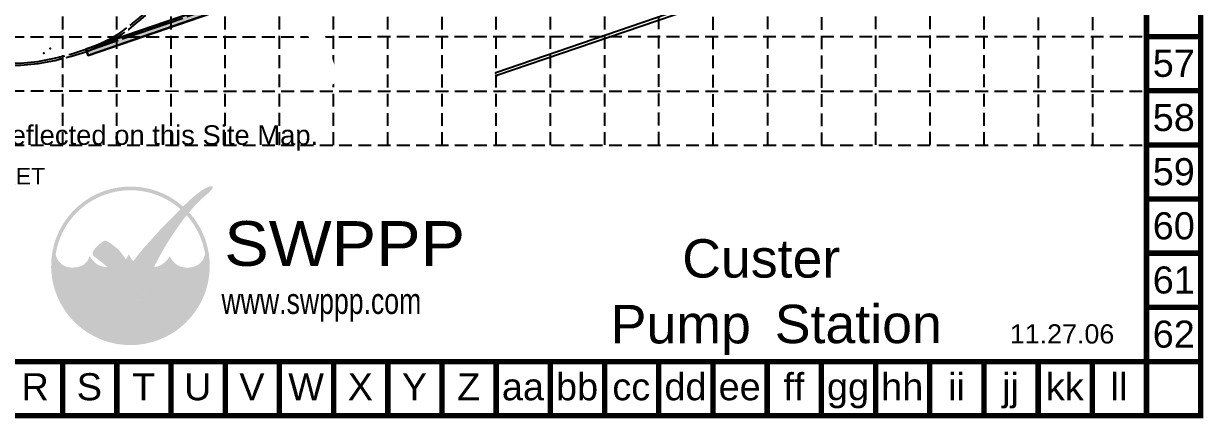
# Model space of a CAD drawing. Header units: feet. Extents: x 4829 to 5337, y 4560 to 5371.
# Drawn here: x 5061.3 to 5336.7, y 4560 to 4652.3 of the extents above; entities that cross this region are included whole.
import ezdxf
from ezdxf.enums import TextEntityAlignment as Align

# ---------------------------------------------------------------- set-up
doc = ezdxf.new("R2010")
doc.units = ezdxf.units.FT
doc.header["$LTSCALE"] = 20
doc.header["$MEASUREMENT"] = 0
doc.header["$PDSIZE"] = 0.5
doc.linetypes.add('HIDDEN', pattern=[0.375, 0.25, -0.125])
doc.linetypes.add('Prop.Base$0$DASHED', pattern=[0.8, 0.75, -0.05])
for name, color, linetype in [('BASE', 7, 'CONTINUOUS'), ('CONST-ENTRANCE', 3, 'CONTINUOUS'), ('GRID', 254, 'HIDDEN'), ('LEGEND', 7, 'CONTINUOUS'), ('LOGO', 7, 'CONTINUOUS'), ('Prop.Base$0$EPVMT', 8, 'Prop.Base$0$DASHED'), ('Prop.Base$0$GSR-PPvmtSolid', 50, 'CONTINUOUS'), ('Prop.Base$0$PLINE', 7, 'CONTINUOUS'), ('Prop.Base$0$PTGSR', 6, 'CONTINUOUS'), ('Prop.Base$0$PTgsr2', 5, 'CONTINUOUS'), ('Prop.Base$0$TBC', 8, 'Prop.Base$0$DASHED'), ('Prop.Base$0$TOPOTXT', 242, 'CONTINUOUS')]:
    doc.layers.add(name, color=color, linetype=linetype)
doc.styles.add("L200'", font='ARIAL.TTF', dxfattribs={"height": 0.001969})
doc.styles.add('LOGO1', font='Rockeb.TTF', dxfattribs={"height": 25})
doc.styles.get("Standard").update_dxf_attribs({"font": 'ARIAL.TTF'})

# ---------------------------------------------------------------- blocks, each defined once
blk = doc.blocks.new('new logo')
at = {"layer": 'LOGO'}
h = blk.add_hatch(color=170, dxfattribs=at)
h.paths.add_polyline_path([(67.43, 44.06), (66.82, 44.7), (66.35, 45.25), (65.96, 45.76), (65.54, 46.4), (65.09, 47.19), (64.7, 47.94), (64.44, 48.47), (64.18, 49.02), (63.92, 49.58), (63.67, 50.15), (63.31, 50.99), (62.9, 52), (62.6, 52.78), (62.42, 53.27), (62.25, 53.75), (62.07, 54.23), (61.88, 54.72), (61.69, 55.22), (61.48, 55.74), (61.26, 56.27), (61.03, 56.81), (60.78, 57.37), (60.52, 57.93), (60.25, 58.5), (59.96, 59.07), (59.66, 59.64), (59.34, 60.2), (59.02, 60.77), (58.68, 61.32), (58.34, 61.87), (57.99, 62.4), (57.64, 62.91), (57.29, 63.4), (56.95, 63.87), (56.61, 64.32), (56.27, 64.74), (55.93, 65.14), (55.58, 65.53), (55.23, 65.91), (54.91, 66.23), (53.98, 66.22), (52.92, 66.33), (52.05, 66.5), (51.45, 66.64), (50.85, 66.81), (50.26, 67.01), (49.41, 67.35), (48.33, 67.91), (47.34, 68.56), (46.46, 69.26), (45.69, 70.02), (45.01, 70.79), (44.44, 71.52), (43.98, 72.16), (43.6, 72.69), (43.42, 72.95), (43.25, 73.18), (43.1, 73.38), (42.96, 73.53), (42.85, 73.65), (42.75, 73.73), (42.66, 73.76), (42.59, 73.76), (42.53, 73.71), (42.48, 73.63), (42.43, 73.52), (42.38, 73.38), (42.33, 73.22), (42.19, 72.76), (41.96, 72.1), (41.67, 71.46), (41.36, 70.91), (40.98, 70.34), (40.53, 69.77), (40.01, 69.21), (39.42, 68.67), (38.77, 68.17), (38.06, 67.7), (37.31, 67.27), (36.53, 66.9), (35.73, 66.59), (34.88, 66.34), (33.96, 66.14), (32.97, 65.99), (31.89, 65.9), (30.76, 65.86), (29.65, 65.89), (28.59, 65.97), (27.62, 66.13), (26.71, 66.36), (25.83, 66.67), (24.95, 67.08), (24.08, 67.58), (23.21, 68.18), (22.36, 68.88), (21.76, 69.47), (21.37, 69.89), (20.98, 70.36), (20.61, 70.88), (20.24, 71.46), (19.89, 72.13), (19.54, 72.89), (19.19, 73.77), (18.85, 74.77, -0.595729), (106.28, 106.77), (106.97, 107.48), (107.53, 108.05), (108.12, 108.64, 37.93689), (112.29, 104.53), (112.05, 104.24), (111.57, 103.66), (111.09, 103.06), (110.61, 102.47, -0.146449), (123.57, 75.01), (123.33, 74.47), (123.13, 73.97), (122.94, 73.5), (122.77, 73.07), (122.51, 72.4), (122.22, 71.72), (121.9, 71.1), (121.52, 70.53), (121.11, 70), (120.66, 69.51), (120.15, 69.03), (119.62, 68.57), (119.04, 68.14), (118.44, 67.73), (117.81, 67.36), (117.15, 67.03), (116.47, 66.74), (115.76, 66.49), (115.03, 66.28), (114.28, 66.11), (113.5, 65.97), (112.72, 65.88), (111.92, 65.82), (111.11, 65.8), (110.29, 65.82), (109.44, 65.89), (108.56, 66.01), (107.66, 66.19), (106.75, 66.43), (105.88, 66.73), (105.05, 67.1), (104.26, 67.53), (103.5, 68.04), (102.78, 68.61), (102.07, 69.26), (101.4, 69.96), (100.78, 70.68), (100.24, 71.38), (99.83, 72.02), (99.55, 72.52), (99.4, 72.79), (99.26, 73.03), (99.13, 73.24), (99.02, 73.4), (98.92, 73.52), (98.82, 73.58), (98.72, 73.6), (98.63, 73.58), (98.54, 73.51), (98.45, 73.42), (98.36, 73.3), (98.26, 73.16), (98.17, 73), (98.06, 72.83), (97.8, 72.39), (97.42, 71.81), (96.93, 71.14), (96.41, 70.55), (95.93, 70.06), (95.41, 69.58), (94.84, 69.11), (94.21, 68.65), (93.52, 68.19), (92.75, 67.74), (91.9, 67.28), (90.95, 66.85), (90.08, 66.57), (89.39, 66.39), (88.62, 66.22), (87.78, 66.08), (87.59, 65.61), (87.38, 65.07), (87.13, 64.45), (86.86, 63.76), (86.57, 63), (86.26, 62.19), (85.94, 61.33), (85.6, 60.44), (85.25, 59.53), (84.91, 58.59), (84.56, 57.66), (84.21, 56.72), (83.87, 55.8), (83.53, 54.89), (83.21, 54.02), (82.9, 53.18), (82.61, 52.38), (82.34, 51.64), (82.09, 50.96), (81.86, 50.33), (81.65, 49.76), (81.33, 48.95), (80.94, 48.06), (80.54, 47.29), (80.1, 46.58), (79.62, 45.94), (79.13, 45.36), (78.61, 44.81), (78.1, 44.32), (77.57, 43.87), (77.04, 43.47), (76.48, 43.12), (75.9, 42.81), (75.31, 42.55), (74.58, 42.28), (73.74, 42.05), (72.97, 41.94), (72.25, 41.93), (71.55, 42.04), (70.87, 42.22), (70.06, 42.5), (69.36, 42.77), (68.67, 43.11), (68.04, 43.53)])
h.paths.add_polyline_path([(71.76, 72.04), (70.7, 73.9), (70.07, 75.23), (69.69, 74.29), (68.67, 72.59), (67.85, 71.67), (67.95, 71.51), (68.11, 71.24), (68.27, 70.99), (68.41, 70.76), (68.55, 70.55), (68.68, 70.37), (68.8, 70.21), (68.92, 70.07), (69.04, 69.95), (69.15, 69.84), (69.26, 69.75), (69.37, 69.67), (69.48, 69.59), (69.59, 69.52), (69.7, 69.46), (69.82, 69.41), (69.94, 69.36), (70.05, 69.32), (70.17, 69.28), (70.29, 69.25), (70.41, 69.22), (70.53, 69.2), (70.64, 69.18), (70.76, 69.17), (70.88, 69.16), (71, 69.15), (71.11, 69.15), (71.22, 69.16), (71.33, 69.17), (71.44, 69.19), (71.54, 69.21), (71.64, 69.24), (71.74, 69.27), (71.84, 69.31), (71.94, 69.35), (72.04, 69.4), (72.14, 69.45), (72.24, 69.51), (72.35, 69.58), (72.45, 69.65), (72.56, 69.72), (72.67, 69.81), (72.78, 69.9), (72.89, 70), (73, 70.1), (73.11, 70.21), (73.22, 70.34), (73.3, 70.42), (72.52, 71.08)], flags=17)
blk.add_hatch(color=240, dxfattribs=at).paths.add_polyline_path([(117.73, 117.3), (118.86, 118.16), (119.82, 118.88), (120.63, 119.47), (121.31, 119.95), (121.89, 120.34), (122.37, 120.64), (122.78, 120.89), (123.13, 121.1), (123.45, 121.27), (123.73, 121.42), (123.99, 121.55), (124.22, 121.67), (124.44, 121.77), (124.65, 121.85), (124.84, 121.93), (125.03, 122.01), (125.21, 122.09), (125.4, 122.16), (125.58, 122.23), (125.76, 122.3), (125.93, 122.37), (126.1, 122.44), (126.26, 122.49), (126.41, 122.55), (126.56, 122.6), (126.69, 122.64), (126.82, 122.67), (126.95, 122.71), (127.06, 122.73), (127.18, 122.76), (127.29, 122.78), (127.39, 122.79), (127.5, 122.8), (127.6, 122.81), (127.7, 122.82), (127.79, 122.82), (127.89, 122.82), (127.98, 122.82), (128.06, 122.81), (128.14, 122.8), (128.22, 122.79), (128.29, 122.78), (128.35, 122.76), (128.42, 122.74), (128.47, 122.72), (128.52, 122.7), (128.57, 122.67), (128.62, 122.64), (128.65, 122.61), (128.69, 122.57), (128.72, 122.53), (128.75, 122.49), (128.77, 122.44), (128.79, 122.39), (128.81, 122.34), (128.82, 122.28), (128.83, 122.21), (128.84, 122.14), (128.84, 122.07), (128.84, 122), (128.83, 121.92), (128.82, 121.84), (128.81, 121.76), (128.79, 121.68), (128.77, 121.6), (128.74, 121.52), (128.7, 121.44), (128.66, 121.35), (128.61, 121.26), (128.56, 121.16), (128.5, 121.06), (128.43, 120.95), (128.35, 120.83), (128.27, 120.7), (128.18, 120.57), (128.08, 120.42), (127.96, 120.27), (127.85, 120.12), (127.71, 119.96), (127.57, 119.79), (127.42, 119.62), (127.25, 119.44), (127.06, 119.24), (126.84, 119.03), (126.58, 118.79), (126.28, 118.52), (125.94, 118.21), (125.54, 117.86), (125.08, 117.47), (124.58, 117.04), (124.04, 116.57), (123.48, 116.08), (122.89, 115.57), (122.3, 115.05), (121.71, 114.53), (121.13, 114.01), (120.58, 113.5), (120.04, 112.99), (119.52, 112.49), (119.01, 111.99), (118.51, 111.49), (118.02, 110.99), (117.53, 110.47), (117.03, 109.94), (116.53, 109.4), (116.03, 108.85), (115.52, 108.29), (115.02, 107.71), (114.51, 107.14), (114.01, 106.56), (113.51, 105.98), (113.02, 105.4), (112.54, 104.82), (112.05, 104.24), (111.57, 103.66), (111.09, 103.06), (110.59, 102.44), (110.09, 101.8), (109.56, 101.13), (109.02, 100.43), (108.45, 99.68), (107.87, 98.9), (107.27, 98.1), (106.66, 97.27), (106.04, 96.43), (105.43, 95.59), (104.82, 94.74), (104.23, 93.91), (103.65, 93.08), (103.08, 92.27), (102.52, 91.46), (101.97, 90.65), (101.42, 89.84), (100.87, 89.01), (100.32, 88.18), (99.77, 87.33), (99.2, 86.45), (98.63, 85.56), (98.06, 84.66), (97.5, 83.76), (96.94, 82.87), (96.4, 81.99), (95.88, 81.13), (95.38, 80.29), (94.91, 79.49), (94.46, 78.72), (94.03, 77.96), (93.61, 77.23), (93.21, 76.5), (92.81, 75.77), (92.41, 75.04), (92.01, 74.29), (91.6, 73.54), (91.18, 72.77), (90.78, 72.02), (90.38, 71.27), (90, 70.56), (89.64, 69.88), (89.31, 69.25), (89.01, 68.69), (88.75, 68.19), (88.53, 67.74), (88.33, 67.32), (88.15, 66.92), (87.97, 66.52), (87.78, 66.08), (87.59, 65.61), (87.38, 65.07), (87.13, 64.45), (86.86, 63.76), (86.57, 63), (86.26, 62.19), (85.94, 61.33), (85.6, 60.44), (85.25, 59.53), (84.91, 58.59), (84.56, 57.66), (84.21, 56.72), (83.87, 55.8), (83.53, 54.89), (83.21, 54.02), (82.9, 53.18), (82.61, 52.38), (82.34, 51.64), (82.09, 50.96), (81.86, 50.33), (81.65, 49.76), (81.44, 49.23), (81.24, 48.75), (81.04, 48.29), (80.84, 47.87), (80.64, 47.48), (80.43, 47.11), (80.2, 46.75), (79.97, 46.41), (79.73, 46.09), (79.49, 45.78), (79.24, 45.49), (78.99, 45.21), (78.74, 44.95), (78.48, 44.69), (78.23, 44.45), (77.97, 44.21), (77.71, 43.99), (77.44, 43.78), (77.17, 43.58), (76.9, 43.39), (76.62, 43.21), (76.33, 43.04), (76.04, 42.89), (75.75, 42.75), (75.45, 42.62), (75.16, 42.5), (74.87, 42.39), (74.58, 42.29), (74.3, 42.2), (74.02, 42.13), (73.75, 42.07), (73.49, 42.02), (73.23, 41.98), (72.98, 41.95), (72.73, 41.94), (72.49, 41.93), (72.24, 41.94), (72.01, 41.97), (71.77, 42), (71.53, 42.05), (71.3, 42.11), (71.06, 42.17), (70.83, 42.24), (70.59, 42.32), (70.35, 42.4), (70.12, 42.48), (69.88, 42.57), (69.64, 42.66), (69.4, 42.76), (69.16, 42.87), (68.93, 42.98), (68.69, 43.11), (68.47, 43.25), (68.25, 43.39), (68.04, 43.55), (67.83, 43.72), (67.62, 43.9), (67.42, 44.09), (67.22, 44.28), (67.03, 44.49), (66.83, 44.69), (66.64, 44.9), (66.45, 45.13), (66.26, 45.36), (66.06, 45.62), (65.86, 45.91), (65.65, 46.23), (65.43, 46.59), (65.2, 47), (64.96, 47.45), (64.7, 47.94), (64.44, 48.47), (64.18, 49.02), (63.92, 49.58), (63.67, 50.15), (63.43, 50.71), (63.2, 51.26), (62.99, 51.78), (62.79, 52.29), (62.6, 52.78), (62.42, 53.27), (62.25, 53.75), (62.07, 54.23), (61.88, 54.72), (61.69, 55.22), (61.48, 55.74), (61.26, 56.27), (61.03, 56.81), (60.78, 57.37), (60.52, 57.93), (60.25, 58.5), (59.96, 59.07), (59.66, 59.64), (59.34, 60.2), (59.02, 60.77), (58.68, 61.32), (58.34, 61.87), (57.99, 62.4), (57.64, 62.91), (57.29, 63.4), (56.95, 63.87), (56.61, 64.32), (56.27, 64.74), (55.93, 65.14), (55.58, 65.53), (55.23, 65.91), (54.86, 66.28), (54.49, 66.65), (54.09, 67.01), (53.68, 67.39), (53.25, 67.76), (52.81, 68.14), (52.35, 68.52), (51.89, 68.9), (51.42, 69.28), (50.95, 69.66), (50.48, 70.04), (50.01, 70.41), (49.54, 70.78), (49.09, 71.13), (48.65, 71.47), (48.24, 71.8), (47.84, 72.11), (47.47, 72.4), (47.14, 72.66), (46.83, 72.9), (46.56, 73.11), (46.32, 73.3), (46.11, 73.47), (45.92, 73.63), (45.75, 73.78), (45.6, 73.92), (45.46, 74.05), (45.34, 74.18), (45.23, 74.31), (45.13, 74.44), (45.04, 74.56), (44.96, 74.69), (44.9, 74.82), (44.84, 74.96), (44.8, 75.1), (44.76, 75.24), (44.73, 75.39), (44.72, 75.54), (44.71, 75.69), (44.7, 75.84), (44.71, 75.99), (44.72, 76.15), (44.75, 76.3), (44.78, 76.45), (44.81, 76.6), (44.86, 76.75), (44.92, 76.9), (44.99, 77.06), (45.07, 77.23), (45.17, 77.4), (45.29, 77.59), (45.42, 77.8), (45.57, 78.01), (45.73, 78.24), (45.91, 78.48), (46.11, 78.73), (46.32, 78.99), (46.55, 79.26), (46.8, 79.54), (47.06, 79.83), (47.33, 80.13), (47.62, 80.43), (47.91, 80.73), (48.21, 81.04), (48.52, 81.34), (48.84, 81.64), (49.16, 81.93), (49.48, 82.21), (49.79, 82.48), (50.1, 82.74), (50.41, 82.98), (50.7, 83.21), (50.98, 83.42), (51.24, 83.62), (51.49, 83.79), (51.7, 83.95), (51.9, 84.08), (52.08, 84.19), (52.25, 84.29), (52.4, 84.38), (52.55, 84.45), (52.68, 84.51), (52.82, 84.56), (52.95, 84.61), (53.08, 84.64), (53.21, 84.67), (53.34, 84.69), (53.47, 84.7), (53.6, 84.7), (53.72, 84.69), (53.85, 84.68), (53.97, 84.65), (54.1, 84.62), (54.22, 84.58), (54.35, 84.54), (54.48, 84.48), (54.61, 84.43), (54.74, 84.36), (54.88, 84.3), (55.02, 84.23), (55.17, 84.15), (55.34, 84.06), (55.51, 83.97), (55.7, 83.86), (55.91, 83.73), (56.14, 83.59), (56.4, 83.42), (56.68, 83.23), (56.99, 83.01), (57.32, 82.78), (57.67, 82.53), (58.03, 82.27), (58.4, 81.99), (58.79, 81.71), (59.18, 81.42), (59.57, 81.13), (59.97, 80.83), (60.37, 80.53), (60.76, 80.22), (61.15, 79.91), (61.54, 79.59), (61.91, 79.27), (62.28, 78.93), (62.64, 78.6), (62.98, 78.25), (63.32, 77.9), (63.65, 77.54), (63.97, 77.17), (64.29, 76.79), (64.6, 76.4), (64.91, 76.01), (65.22, 75.6), (65.52, 75.19), (65.82, 74.78), (66.11, 74.37), (66.39, 73.96), (66.66, 73.57), (66.91, 73.18), (67.15, 72.81), (67.37, 72.45), (67.58, 72.12), (67.77, 71.8), (67.95, 71.51), (68.11, 71.24), (68.27, 70.99), (68.41, 70.76), (68.55, 70.55), (68.68, 70.37), (68.8, 70.21), (68.92, 70.07), (69.04, 69.95), (69.15, 69.84), (69.26, 69.75), (69.37, 69.67), (69.48, 69.59), (69.59, 69.52), (69.7, 69.46), (69.82, 69.41), (69.94, 69.36), (70.05, 69.32), (70.17, 69.28), (70.29, 69.25), (70.41, 69.22), (70.53, 69.2), (70.64, 69.18), (70.76, 69.17), (70.88, 69.16), (71, 69.15), (71.11, 69.15), (71.22, 69.16), (71.33, 69.17), (71.44, 69.19), (71.54, 69.21), (71.64, 69.24), (71.74, 69.27), (71.84, 69.31), (71.94, 69.35), (72.04, 69.4), (72.14, 69.45), (72.24, 69.51), (72.35, 69.58), (72.45, 69.65), (72.56, 69.72), (72.67, 69.81), (72.78, 69.9), (72.89, 70), (73, 70.1), (73.11, 70.21), (73.22, 70.34), (73.34, 70.47), (73.46, 70.61), (73.58, 70.77), (73.72, 70.94), (73.85, 71.12), (74, 71.32), (74.15, 71.53), (74.32, 71.77), (74.5, 72.01), (74.68, 72.27), (74.88, 72.55), (75.09, 72.84), (75.32, 73.15), (75.56, 73.46), (75.82, 73.79), (76.09, 74.14), (76.37, 74.49), (76.67, 74.87), (76.99, 75.25), (77.32, 75.65), (77.66, 76.07), (78.02, 76.5), (78.39, 76.95), (78.77, 77.42), (79.18, 77.91), (79.6, 78.4), (80.03, 78.92), (80.49, 79.45), (80.96, 80), (81.46, 80.56), (81.97, 81.13), (82.5, 81.72), (83.04, 82.31), (83.59, 82.91), (84.14, 83.51), (84.68, 84.1), (85.22, 84.68), (85.74, 85.25), (86.24, 85.81), (86.73, 86.35), (87.2, 86.89), (87.67, 87.41), (88.13, 87.94), (88.59, 88.46), (89.06, 88.98), (89.53, 89.52), (90.01, 90.05), (90.5, 90.6), (91, 91.16), (91.52, 91.73), (92.06, 92.31), (92.61, 92.9), (93.18, 93.5), (93.77, 94.12), (94.38, 94.75), (95.01, 95.39), (95.64, 96.03), (96.28, 96.68), (96.92, 97.32), (97.56, 97.96), (98.19, 98.58), (98.8, 99.19), (99.39, 99.77), (99.96, 100.34), (100.52, 100.9), (101.07, 101.45), (101.61, 101.98), (102.14, 102.52), (102.66, 103.05), (103.19, 103.59), (103.72, 104.13), (104.25, 104.67), (104.78, 105.23), (105.32, 105.78), (105.86, 106.34), (106.41, 106.91), (106.97, 107.48), (107.53, 108.05), (108.11, 108.62), (108.69, 109.2), (109.27, 109.77), (109.86, 110.34), (110.45, 110.91), (111.04, 111.47), (111.62, 112.02), (112.2, 112.56), (112.77, 113.1), (113.35, 113.62), (113.95, 114.16), (114.58, 114.71), (115.26, 115.3), (116.01, 115.91), (116.82, 116.58)])
at = {"layer": 'LOGO', "style": 'LOGO1'}
for s, height, width, p in [('SWPPP', 31.324, 1.115, (136.96, 67.05)), ('www.swppp.com', 18.1118, 0.77, (135.01, 33.35))]:
    blk.add_text(s, height=height, dxfattribs=dict(at, width=width)).set_placement(p)

msp = doc.modelspace()

# ---------------------------------------------------------------- linework, layer by layer
at = {"layer": 'BASE', "const_width": 1.27}
for points in [[(5336.05, 4649.23), (5323.4, 4649.23)], [(5336.05, 4636.58), (5323.4, 4636.58)], [(5336.05, 4623.93), (5323.4, 4623.93)], [(5336.05, 4611.28), (5323.4, 4611.28)], [(5336.05, 4598.63), (5323.4, 4598.63)], [(5336.05, 4585.97), (5323.4, 4585.97)], [(5070.38, 4573.32), (5070.38, 4560.67)], [(5083.03, 4573.32), (5083.03, 4560.67)], [(5095.68, 4573.32), (5095.68, 4560.67)], [(5108.33, 4573.32), (5108.33, 4560.67)], [(5120.98, 4573.32), (5120.98, 4560.67)], [(5133.63, 4573.32), (5133.63, 4560.67)], [(5146.28, 4573.32), (5146.28, 4560.67)], [(5158.94, 4573.32), (5158.94, 4560.67)], [(5171.59, 4573.32), (5171.59, 4560.67)], [(5184.24, 4573.32), (5184.24, 4560.67)], [(5196.89, 4573.32), (5196.89, 4560.67)], [(5209.54, 4573.32), (5209.54, 4560.67)], [(5222.19, 4573.32), (5222.19, 4560.67)], [(5234.84, 4573.32), (5234.84, 4560.67)], [(5247.49, 4573.32), (5247.49, 4560.67)], [(5260.15, 4573.32), (5260.15, 4560.67)], [(5272.8, 4573.32), (5272.8, 4560.67)], [(5285.45, 4573.32), (5285.45, 4560.67)], [(5298.1, 4573.32), (5298.1, 4560.67)], [(5310.75, 4573.32), (5310.75, 4560.67)], [(5323.4, 4573.32), (5323.4, 4560.67)], [(5336.05, 4573.32), (5323.4, 4573.32)]]:
    msp.add_lwpolyline(points, dxfattribs=at)
at = {"layer": 'GRID', "color": 8, "linetype": 'HIDDEN', "ltscale": 0.6}
for p, q in [((5070.38, 4623.9), (5070.38, 5357.7)), ((5083.03, 4623.89), (5083.03, 5357.7)), ((5095.68, 4623.89), (5095.68, 5357.7)), ((5108.33, 4623.89), (5108.33, 5357.7)), ((5120.98, 4623.89), (5120.98, 5357.7)), ((5133.63, 4623.89), (5133.63, 5357.7)), ((5146.28, 4623.88), (5146.28, 5357.7)), ((5158.94, 4623.88), (5158.94, 5357.7)), ((5171.59, 4623.88), (5171.59, 5357.7)), ((5184.24, 4623.88), (5184.24, 5357.7)), ((5196.95, 4623.91), (5196.89, 5357.7)), ((5209.59, 4623.97), (5209.54, 5357.7)), ((5222.23, 4623.82), (5222.19, 5357.7)), ((5235, 4623.93), (5234.9, 5357.98)), ((5247.58, 4623.8), (5247.55, 5357.98)), ((5260.24, 4623.96), (5260.2, 5357.98)), ((5272.92, 4624), (5272.85, 5357.98)), ((5285.54, 4623.89), (5285.5, 5357.98)), ((5298.22, 4623.72), (5298.16, 5357.98)), ((5310.88, 4623.76), (5310.81, 5357.98)), ((4842.38, 4649.16), (5322.88, 4649.25)), ((4842.42, 4636.54), (5322.93, 4636.51)), ((4842.42, 4623.93), (5322.91, 4623.86))]:
    msp.add_line(p, q, dxfattribs=at)
at = {"layer": 'Prop.Base$0$EPVMT', "linetype": 'Continuous'}
for p, q in [((5220.16, 4657.45), (5171.51, 4640.77)), ((5220.46, 4656.71), (5171.72, 4640.14))]:
    msp.add_line(p, q, dxfattribs=at)
at = {"layer": 'Prop.Base$0$PTGSR'}
for p in [(5082.47, 4649.28, 654.56), (5065.96, 4645.36, 654.83), (5067.45, 4646.47, 654.74), (5069.61, 4644.43, 654.95)]:
    msp.add_point(p, dxfattribs=at)
at = {"layer": 'Prop.Base$0$PTgsr2', "color": 5}
for p in [(5171.51, 4640.77), (5171.72, 4640.14)]:
    msp.add_point(p, dxfattribs=at)
at = {"layer": 'Prop.Base$0$TBC', "flags": 128}
for points in [[(4951.83, 4904.55), (4964.42, 4858.66), (4969.16, 4844.59), (4974.35, 4836.1), (4978.31, 4824.07), (4979.92, 4813.31), (5031.01, 4663.56), (5032.18, 4660.6), (5033.62, 4657.78), (5035.3, 4655.14), (5037.45, 4652.38), (5039.84, 4649.92), (5042.43, 4647.76), (5045.18, 4645.96), (5048.06, 4644.52), (5052.17, 4643.21), (5056.36, 4642.59), (5060.54, 4642.55), (5064.63, 4642.95), (5068.56, 4643.68), (5072.42, 4644.65), (5075.98, 4645.78), (5079.2, 4647.06), (5082.04, 4648.46), (5084.01, 4649.65), (5085.79, 4650.92), (5087.47, 4652.28), (5088.61, 4653.25), (5089.8, 4654.27)], [(4952.32, 4904.69), (4964.9, 4858.81), (4969.61, 4844.8), (4974.81, 4836.31), (4978.79, 4824.18), (4980.41, 4813.43), (5031.48, 4663.74), (5032.64, 4660.8), (5034.06, 4658.03), (5035.71, 4655.42), (5037.83, 4652.71), (5040.18, 4650.28), (5042.72, 4648.17), (5045.42, 4646.39), (5048.25, 4644.99), (5052.29, 4643.69), (5056.4, 4643.09), (5060.52, 4643.05), (5064.56, 4643.45), (5068.45, 4644.17), (5072.29, 4645.13), (5075.82, 4646.26), (5079, 4647.52), (5081.8, 4648.9), (5083.74, 4650.07), (5085.48, 4651.32), (5087.16, 4652.66), (5088.29, 4653.62), (5089.48, 4654.65)]]:
    msp.add_lwpolyline(points, dxfattribs=at)

# ---------------------------------------------------------------- block references
at = {"layer": 'CONST-ENTRANCE', "color": 43, "xscale": 0.3333333333339397, "yscale": 0.3333333333339397, "zscale": 0.3333333333333333}
msp.add_blockref('new logo', (5062.45, 4573.33), dxfattribs=at)

# ---------------------------------------------------------------- texts
at = {"layer": 'BASE'}
for s, height, p in [('57', 6.326, (5329.77, 4642.99)), ('58', 6.326, (5329.77, 4630.34)), ('59', 6.326, (5329.77, 4617.68)), ('60', 6.326, (5329.77, 4605.03)), ('61', 6.326, (5329.77, 4592.38)), ('62', 6.326, (5329.77, 4579.73)), ('R', 6.33, (5063.96, 4567.44)), ('S', 6.33, (5076.61, 4567.44)), ('T', 6.33, (5089.26, 4567.44)), ('U', 6.33, (5101.91, 4567.44)), ('V', 6.33, (5114.56, 4567.44)), ('W', 6.33, (5127.21, 4567.44)), ('X', 6.33, (5139.86, 4567.44)), ('Y', 6.33, (5152.51, 4567.44)), ('Z', 6.33, (5165.17, 4567.44)), ('bb', 6.326, (5190.47, 4567.44)), ('dd', 6.326, (5215.77, 4567.44)), ('ff', 6.326, (5241.07, 4567.44)), ('hh', 6.326, (5266.38, 4567.44)), ('ii', 6.326, (5279.03, 4567.44)), ('jj', 6.326, (5291.68, 4567.44)), ('kk', 6.326, (5304.33, 4567.44)), ('ll', 6.326, (5316.98, 4567.44)), ('aa', 6.326, (5177.82, 4567.44)), ('cc', 6.326, (5203.12, 4567.44)), ('ee', 6.326, (5228.42, 4567.44)), ('gg', 6.326, (5253.72, 4567.44))]:
    msp.add_text(s, height=height, dxfattribs=at).set_placement(p, align=Align.MIDDLE_CENTER)
at = {"layer": 'BASE', "color": 7, "style": "L200'"}
msp.add_text('Location of concrete washout will be determined in the field and will be reflected on this Site Map.', height=4.577, dxfattribs=at).set_placement((4854.96, 4623.94))
at = {"layer": 'BASE'}
for s, height, p in [('Custer', 8.968, (5233.46, 4592.93)), ('Pump ', 8.968, (5216.42, 4577.57)), ('Station', 8.968, (5256.12, 4577.62)), ('11.27.06', 4.484, (5303.69, 4577.54))]:
    msp.add_text(s, height=height, dxfattribs=at).set_placement(p, align=Align.CENTER)
at = {"layer": 'LEGEND', "style": "L200'"}
msp.add_text('EROSION CONTROL BLANKET', height=3.8402, dxfattribs=at).set_placement((4987.89, 4614.7))

# ---------------------------------------------------------------- next in the draw order: wipeouts: each hides what was drawn before it
msp.add_wipeout([(5126.2, 4653.85), (5131.77, 4637.53), (5135.06, 4638.68), (5129.79, 4655.06)]).dxf.layer = 'Prop.Base$0$TOPOTXT'

# ---------------------------------------------------------------- next in the draw order: hatches: boundary and pattern name
at = {"layer": 'Prop.Base$0$GSR-PPvmtSolid'}
msp.add_hatch(color=30, dxfattribs=at).paths.add_polyline_path([(5076.32, 4644.84), (5075.82, 4646.26), (5159.77, 4675.11), (5160.25, 4673.7)])

# ---------------------------------------------------------------- next in the draw order: linework, layer by layer
at = {"layer": 'BASE', "const_width": 1.27}
for points in [[(5336.05, 4560.67), (5336.05, 5370.35), (4830, 5370.35), (4830, 4560.67)], [(5323.4, 4573.32), (5323.4, 5357.7), (4842.65, 5357.7), (4842.65, 4573.32)]]:
    msp.add_lwpolyline(points, close=True, dxfattribs=at)
at = {"layer": 'Prop.Base$0$EPVMT', "flags": 128}
msp.add_lwpolyline([(5217.86, 4694.55, -0.545575), (5204.49, 4704.75), (5227.34, 4991.05, 0.066712), (5225.91, 5017.58), (5208.79, 5018.95, -0.119425), (5214.65, 4982.04), (5211.81, 4947.2, -0.413866), (5157.97, 4901.42), (5039.78, 4910.92, -1), (5040.66, 4921.88), (5050.13, 4921.12), (5050.93, 4931.09), (5021.53, 4933.45, -0.414214), (5012.36, 4944.22), (5014.32, 4968.58, -0.070191), (5025.31, 5017.66), (5031.83, 5034.95), (5013.11, 5042), (5006.59, 5024.71, 0.070191), (4994.38, 4970.19), (4992.83, 4950.8, 0.414214), (5038.66, 4896.96), (5144.94, 4888.42, -0.414062), (5190.78, 4834.61), (5180.08, 4700.63, -0.298426), (5159.93, 4674.64), (5075.99, 4645.78), (5075.99, 4645.78)], format="xyb", dxfattribs=at)
at = {"layer": 'Prop.Base$0$EPVMT', "color": 30, "flags": 128}
msp.add_lwpolyline([(5227.65, 4996.04), (5228.65, 4995.96), (5227.84, 4991.01), (5204.99, 4704.71, 0.545855), (5217.7, 4695.02), (5218.19, 4693.61), (5160.25, 4673.7), (5076.32, 4644.84), (5075.82, 4646.26), (5160.28, 4675.29, 0.296392), (5180.08, 4700.63)], format="xyb", dxfattribs=at)
at = {"layer": 'Prop.Base$0$PLINE', "color": 30, "flags": 128}
msp.add_lwpolyline([(5144.94, 4888.42, -0.414062), (5190.78, 4834.61), (5180.08, 4700.63, -0.296392), (5160.28, 4675.29), (5075.82, 4646.26), (5076.32, 4644.84), (5160.25, 4673.7), (5218.19, 4693.61), (5217.7, 4695.02, -0.545855), (5204.99, 4704.71), (5227.84, 4991.01)], format="xyb", dxfattribs=at)
msp.add_lwpolyline([(5076.32, 4644.84), (5075.82, 4646.26), (5159.77, 4675.11), (5160.25, 4673.7), (5076.32, 4644.84)], dxfattribs=at)

doc.saveas('drawing.dxf')
